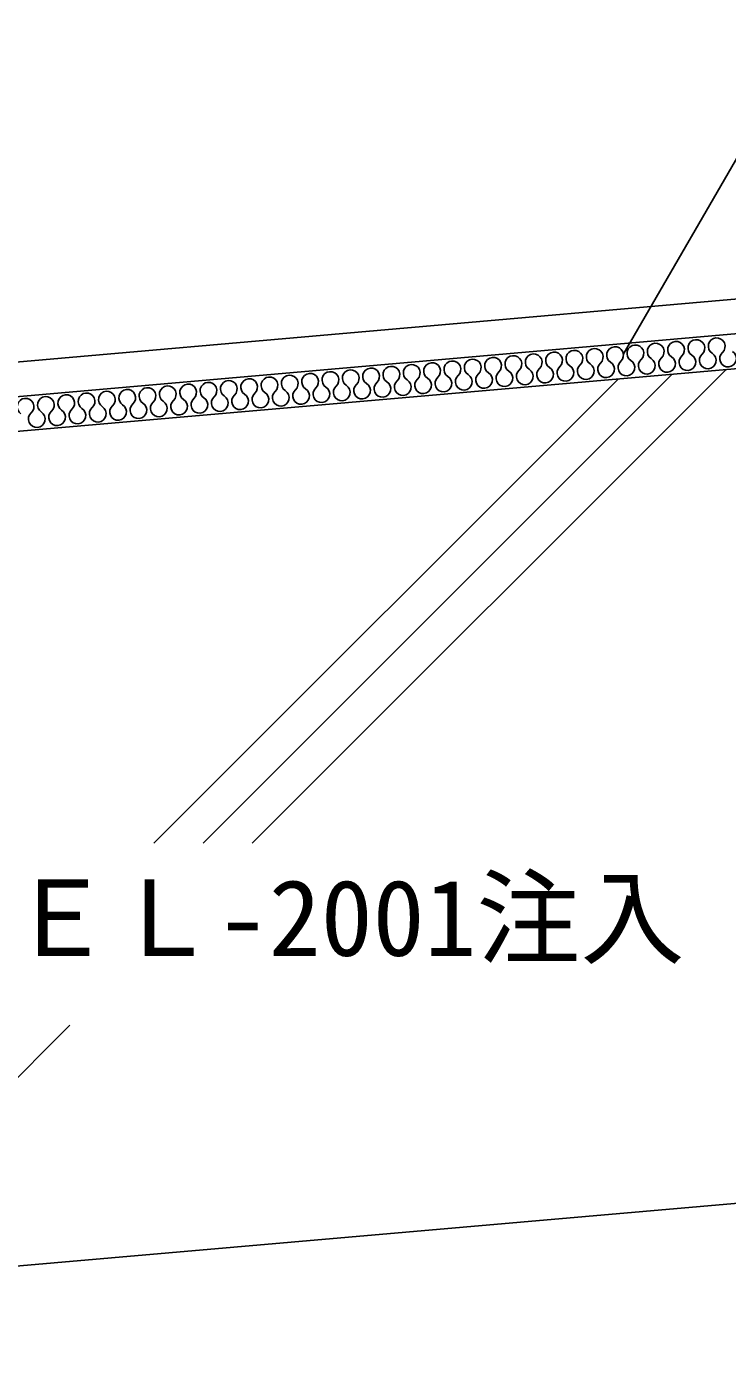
# Model space of a CAD drawing. Units: millimetres, scale not verified. Extents: x -406 to 394, y -616 to 614.
# Drawn here: x -61 to 40, y -343.8 to -151.6 of the extents above; entities that cross this region are included whole.
import ezdxf
from ezdxf.enums import TextEntityAlignment as Align

# ---------------------------------------------------------------- set-up
doc = ezdxf.new("R2010")
doc.units = ezdxf.units.MM
doc.header["$LTSCALE"] = 5
for name, color, linetype in [('2-2_in line', 7, 'Continuous'), ('2-4_out line', 2, 'Continuous'), ('2-A_moji', 7, 'Continuous'), ('2-D_ハッチ他', 4, 'Continuous'), ('2-E_con他', 4, 'Continuous')]:
    doc.layers.add(name, color=color, linetype=linetype)
doc.styles.add('ＭＳ ゴシック', font='')
doc.styles.get('ＭＳ ゴシック').set_extended_font_data('MS Gothic')

msp = doc.modelspace()

# ---------------------------------------------------------------- linework, layer by layer
at = {"layer": '2-2_in line'}
for p, q in [((-225.389, -219.241), (318.787, -171.632)), ((-224.954, -224.222), (318.787, -176.651))]:
    msp.add_line(p, q, dxfattribs=at)
at = {"layer": '2-4_out line'}
for p, q in [((-90.604, -202.43), (47.924, -190.31)), ((-214.495, -343.765), (218.787, -305.858))]:
    msp.add_line(p, q, dxfattribs=at)
at = {"layer": '2-A_moji'}
msp.add_line((25.015, -198.916), (104.111, -61.918), dxfattribs=at)
at = {"layer": '2-D_ハッチ他'}
for centre, start, end in [((23.834, -198.984), 312.52351, 237.47649), ((26.767, -198.728), 312.52351, 237.47649), ((29.699, -198.471), 312.52351, 237.47649), ((32.632, -198.215), 312.52351, 237.47649), ((35.565, -197.958), 312.52351, 237.47649), ((38.498, -197.701), 312.52351, 237.47649), ((0.372, -201.037), 312.52351, 237.47649), ((3.305, -200.78), 312.52351, 237.47649), ((6.238, -200.524), 312.52351, 237.47649), ((9.17, -200.267), 312.52351, 237.47649), ((12.103, -200.011), 312.52351, 237.47649), ((15.036, -199.754), 312.52351, 237.47649), ((17.969, -199.498), 312.52351, 237.47649), ((20.901, -199.241), 312.52351, 237.47649), ((25.467, -200.765), 132.52351, 57.47649), ((28.4, -200.509), 132.52351, 57.47649), ((31.333, -200.252), 132.52351, 57.47649), ((34.265, -199.996), 132.52351, 57.47649), ((37.198, -199.739), 132.52351, 57.47649), ((40.131, -199.483), 132.52351, 57.47649), ((-20.157, -202.833), 312.52351, 237.47649), ((-17.224, -202.576), 312.52351, 237.47649), ((-14.291, -202.32), 312.52351, 237.47649), ((-11.359, -202.063), 312.52351, 237.47649), ((-8.426, -201.807), 312.52351, 237.47649), ((-5.493, -201.55), 312.52351, 237.47649), ((-2.561, -201.294), 312.52351, 237.47649), ((4.938, -202.562), 132.52351, 57.47649), ((7.871, -202.305), 132.52351, 57.47649), ((10.804, -202.048), 132.52351, 57.47649), ((13.736, -201.792), 132.52351, 57.47649), ((16.669, -201.535), 132.52351, 57.47649), ((19.602, -201.279), 132.52351, 57.47649), ((22.535, -201.022), 132.52351, 57.47649), ((-43.619, -204.886), 312.52351, 237.47649), ((-40.686, -204.629), 312.52351, 237.47649), ((-37.753, -204.373), 312.52351, 237.47649), ((-34.82, -204.116), 312.52351, 237.47649), ((-31.888, -203.859), 312.52351, 237.47649), ((-28.955, -203.603), 312.52351, 237.47649), ((-26.022, -203.346), 312.52351, 237.47649), ((-23.09, -203.09), 312.52351, 237.47649), ((-18.523, -204.614), 132.52351, 57.47649), ((-15.591, -204.358), 132.52351, 57.47649), ((-12.658, -204.101), 132.52351, 57.47649), ((-9.725, -203.844), 132.52351, 57.47649), ((-6.793, -203.588), 132.52351, 57.47649), ((-3.86, -203.331), 132.52351, 57.47649), ((-0.927, -203.075), 132.52351, 57.47649), ((2.006, -202.818), 132.52351, 57.47649), ((-61.215, -206.425), 312.52351, 237.47649), ((-58.282, -206.169), 312.52351, 237.47649), ((-55.349, -205.912), 312.52351, 237.47649), ((-52.417, -205.655), 312.52351, 237.47649), ((-49.484, -205.399), 312.52351, 237.47649), ((-46.551, -205.142), 312.52351, 237.47649), ((-39.052, -206.41), 132.52351, 57.47649), ((-36.12, -206.154), 132.52351, 57.47649), ((-33.187, -205.897), 132.52351, 57.47649), ((-30.254, -205.64), 132.52351, 57.47649), ((-27.322, -205.384), 132.52351, 57.47649), ((-24.389, -205.127), 132.52351, 57.47649), ((-21.456, -204.871), 132.52351, 57.47649), ((-59.581, -208.206), 132.52351, 57.47649), ((-56.649, -207.95), 132.52351, 57.47649), ((-53.716, -207.693), 132.52351, 57.47649), ((-50.783, -207.437), 132.52351, 57.47649), ((-47.851, -207.18), 132.52351, 57.47649), ((-44.918, -206.923), 132.52351, 57.47649), ((-41.985, -206.667), 132.52351, 57.47649)]:
    msp.add_arc(centre, 1.208, start, end, dxfattribs=at)
at = {"layer": '2-E_con他'}
for p, q in [((-35.608, -269.433), (32.092, -201.733)), ((-28.536, -269.433), (39.841, -201.056)), ((-42.679, -269.433), (24.342, -202.411)), ((-92.167, -333.063), (-54.802, -295.698))]:
    msp.add_line(p, q, dxfattribs=at)

# ---------------------------------------------------------------- texts
at = {"layer": '2-A_moji', "style": 'ＭＳ ゴシック'}
msp.add_text('ＥＬ-2001注入', height=11, dxfattribs=at).set_placement((-63.59, -288.976), align=Align.BOTTOM_LEFT)

doc.saveas('drawing.dxf')
